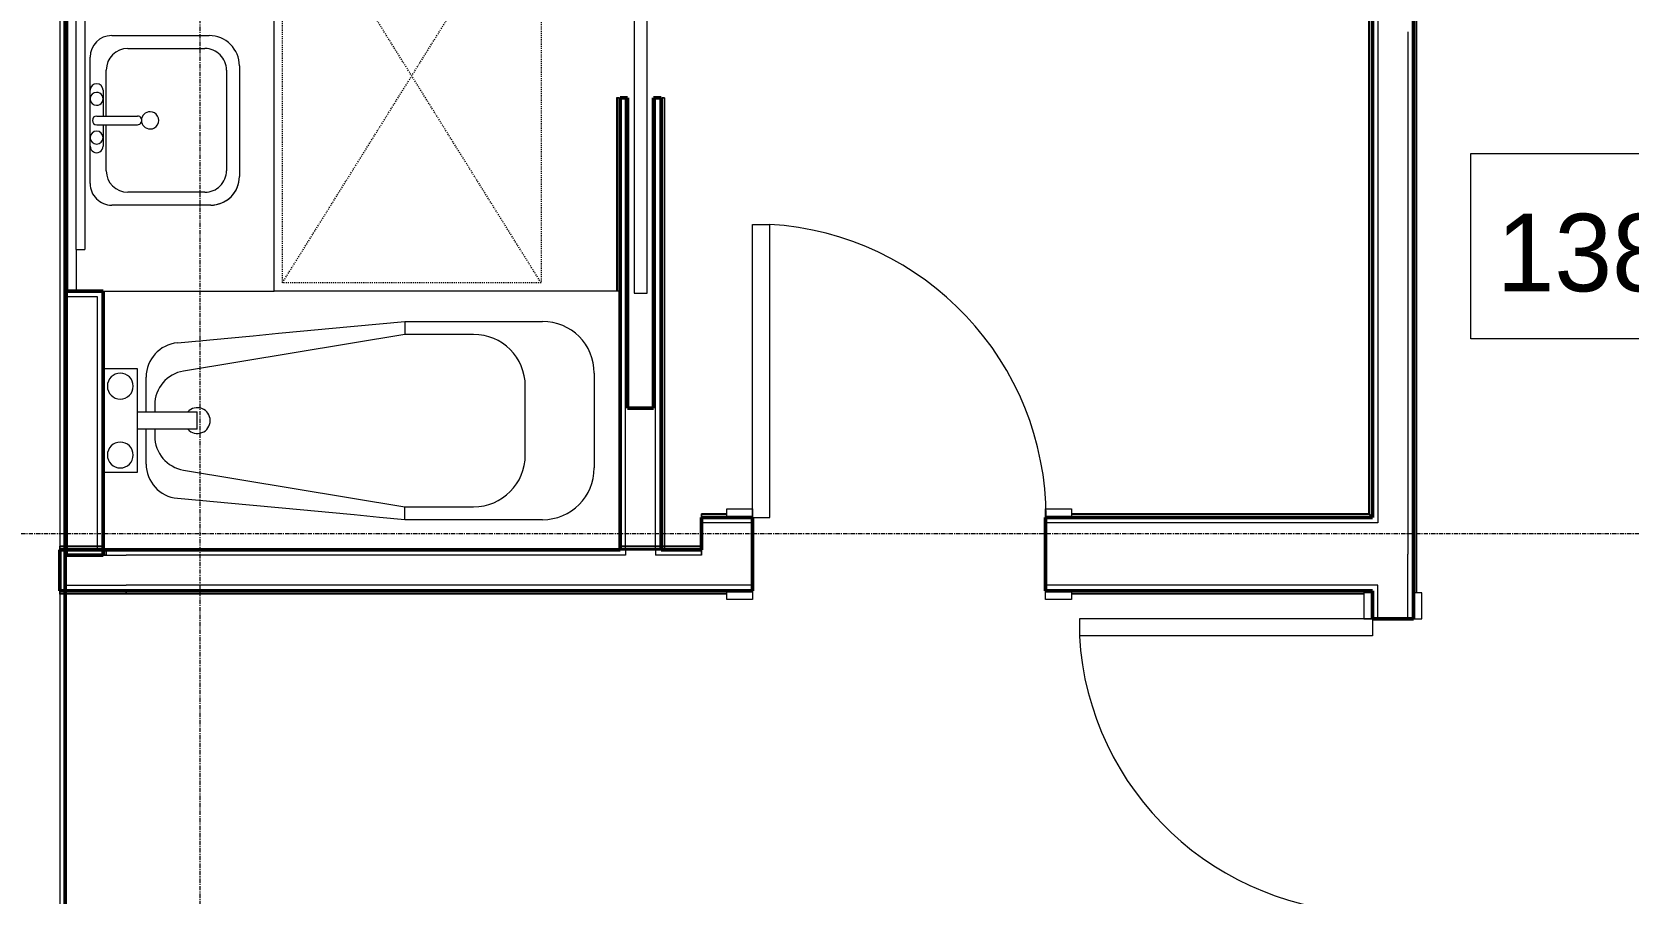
# Model space of a CAD drawing. Header units: inches. Extents: x -4218 to -1830, y 9756 to 12426.
# Drawn here: x -2519.8 to -2334.6, y 10125.5 to 10225.4 of the extents above; entities that cross this region are included whole.
import ezdxf

# ---------------------------------------------------------------- set-up
doc = ezdxf.new("R2010")
doc.units = ezdxf.units.IN
doc.header["$MEASUREMENT"] = 0
doc.linetypes.add('Dash', pattern=[0.25, 0.125, -0.125])
doc.linetypes.add('Grid Line 1_2_', pattern=[0.875, 0.5, -0.125, 0.125, -0.125])
for name, color, linetype, lineweight in [('0-1', 7, 'Continuous', 5), ('0-2', 252, 'Continuous', 9), ('A-AREA-IDEN', 2, 'Continuous', 9), ('A-DOOR-1', 7, 'Continuous', 9), ('A-DOOR-2', 50, 'Continuous', 20), ('A-DOOR-FRAM-1', 50, 'Continuous', 20), ('A-GENM-HDLN-1', 7, 'Dash', 9), ('A-WALL-1', 250, 'Continuous', 50), ('A-WALL-2', 10, 'Continuous', 13), ('A-WALL-3', 253, 'Continuous', 9), ('A-WALL-4', 254, 'Continuous', 9), ('A-WALL-5', 252, 'Continuous', 9), ('A-WALL-6', 7, 'Continuous', 9), ('A-WALL-8', 113, 'Continuous', 9), ('I-WALL-1', 250, 'Continuous', 50), ('I-WALL-2', 254, 'Continuous', 9), ('I-WALL-3', 253, 'Continuous', 9), ('I-WALL-4', 252, 'Continuous', 9), ('I-WALL-5', 7, 'Continuous', 9), ('P-SANR-FIXT-1', 7, 'Continuous', 9), ('P-SANR-FIXT-2', 252, 'Continuous', 9), ('P-SANR-FIXT-3', 253, 'Continuous', 9), ('Q-CASE-2', 252, 'Continuous', 9), ('Q-CASE-3', 7, 'Continuous', 9), ('S-GRID-1', 1, 'Grid Line 1_2_', 9)]:
    doc.layers.add(name, color=color, linetype=linetype, lineweight=lineweight)
doc.styles.add('Century Gothic', font='ufonts.com_century-gothic.ttf', dxfattribs={"height": 9})

# ---------------------------------------------------------------- blocks, each defined once
blk = doc.blocks.new('Basic Wall _ INT - W4BØF - _5_8 GYP - 2X4 WOOD_BATT_ - 5_8 GYP_ - ___-2682715-BACKGROUND - 1ST FLOOR')
at = {"layer": 'A-WALL-3'}
for p, q in [((-2446.8, 10262.81), (-2446.82, 10262.82)), ((-2446.62, 10262.74), (-2446.68, 10262.76)), ((-2446.47, 10262.67), (-2446.62, 10262.73)), ((-2446.41, 10262.65), (-2446.47, 10262.67)), ((-2446.72, 10165.32), (-2446.76, 10165.32)), ((-2446.71, 10165.32), (-2446.72, 10165.32)), ((-2446.7, 10165.32), (-2446.71, 10165.32)), ((-2446.41, 10165.32), (-2446.7, 10165.32)), ((-2446.7, 10165.32), (-2446.7, 10165.32)), ((-2446.47, 10165.74), (-2446.47, 10165.62)), ((-2446.47, 10165.62), (-2446.47, 10165.53)), ((-2446.47, 10165.52), (-2446.47, 10165.47))]:
    blk.add_line(p, q, dxfattribs=at)
at = {"layer": 'A-WALL-4'}
for p, q in [((-2446.82, 10165.32), (-2446.8, 10165.32)), ((-2446.68, 10165.32), (-2446.62, 10165.32)), ((-2446.62, 10165.32), (-2446.47, 10165.32)), ((-2446.47, 10165.32), (-2446.41, 10165.32))]:
    blk.add_line(p, q, dxfattribs=at)
at = {"layer": 'A-WALL-5'}
for p, q in [((-2446.82, 10251.77), (-2446.82, 10262.82)), ((-2446.47, 10262.67), (-2446.47, 10251.77)), ((-2446.82, 10251.77), (-2446.8, 10251.77)), ((-2446.68, 10251.77), (-2446.62, 10251.77)), ((-2446.62, 10251.77), (-2446.47, 10251.77)), ((-2446.47, 10251.77), (-2446.41, 10251.77)), ((-2446.8, 10217.77), (-2446.82, 10217.77)), ((-2446.82, 10165.32), (-2446.82, 10217.77)), ((-2446.62, 10217.77), (-2446.68, 10217.77)), ((-2446.47, 10217.77), (-2446.62, 10217.77)), ((-2446.41, 10217.77), (-2446.47, 10217.77)), ((-2446.47, 10217.77), (-2446.47, 10165.74)), ((-2446.78, 10165.32), (-2446.82, 10165.32)), ((-2446.76, 10165.32), (-2446.78, 10165.32)), ((-2446.41, 10165.74), (-2446.41, 10165.62)), ((-2446.41, 10165.62), (-2446.41, 10165.53)), ((-2446.41, 10165.52), (-2446.41, 10165.47))]:
    blk.add_line(p, q, dxfattribs=at)
at = {"layer": 'A-WALL-6'}
for p, q in [((-2446.7, 10251.77), (-2446.7, 10262.77)), ((-2446.41, 10262.65), (-2446.41, 10251.77)), ((-2446.78, 10251.77), (-2446.82, 10251.77)), ((-2446.7, 10251.77), (-2446.78, 10251.77)), ((-2446.41, 10251.77), (-2446.7, 10251.77)), ((-2446.82, 10217.77), (-2446.78, 10217.77)), ((-2446.78, 10217.77), (-2446.7, 10217.77)), ((-2446.7, 10165.32), (-2446.7, 10217.77)), ((-2446.7, 10217.77), (-2446.41, 10217.77)), ((-2446.41, 10217.77), (-2446.41, 10165.74))]:
    blk.add_line(p, q, dxfattribs=at)
at = {"layer": 'A-WALL-6', "flags": 128}
for points in [[(-2446.78, 10262.8), (-2446.76, 10262.79), (-2446.74, 10262.79), (-2446.72, 10262.78), (-2446.71, 10262.77), (-2446.7, 10262.77), (-2446.7, 10262.77)], [(-2446.7, 10262.77), (-2446.68, 10262.76), (-2446.62, 10262.74), (-2446.53, 10262.7), (-2446.41, 10262.65)]]:
    blk.add_lwpolyline(points, dxfattribs=at)
blk = doc.blocks.new('Basic Wall _ INT - W4BØF - _5_8 GYP - 2X4 WOOD_BATT_ - 5_8 GYP_ - ___-2682714-BACKGROUND - 1ST FLOOR')
at = {"layer": 'A-WALL-3'}
for p, q in [((-2451.92, 10264.93), (-2451.99, 10264.96)), ((-2451.78, 10264.87), (-2451.92, 10264.93)), ((-2451.71, 10264.85), (-2451.78, 10264.87)), ((-2451.57, 10264.79), (-2451.6, 10264.8))]:
    blk.add_line(p, q, dxfattribs=at)
at = {"layer": 'A-WALL-5'}
for p, q in [((-2451.92, 10264.93), (-2451.92, 10251.77)), ((-2451.57, 10251.77), (-2451.57, 10264.79)), ((-2451.99, 10251.77), (-2451.92, 10251.77)), ((-2451.92, 10251.77), (-2451.78, 10251.77)), ((-2451.78, 10251.77), (-2451.71, 10251.77)), ((-2451.6, 10251.77), (-2451.57, 10251.77)), ((-2451.92, 10217.77), (-2451.99, 10217.77)), ((-2451.78, 10217.77), (-2451.92, 10217.77)), ((-2451.92, 10217.77), (-2451.92, 10195.32)), ((-2451.71, 10217.77), (-2451.78, 10217.77)), ((-2451.57, 10217.77), (-2451.6, 10217.77)), ((-2451.57, 10195.32), (-2451.57, 10217.77))]:
    blk.add_line(p, q, dxfattribs=at)
at = {"layer": 'A-WALL-6'}
for p, q in [((-2451.99, 10264.96), (-2451.99, 10251.77)), ((-2451.7, 10264.84), (-2451.7, 10251.77)), ((-2451.7, 10251.77), (-2451.99, 10251.77)), ((-2451.62, 10251.77), (-2451.7, 10251.77)), ((-2451.57, 10251.77), (-2451.62, 10251.77)), ((-2451.99, 10217.77), (-2451.7, 10217.77)), ((-2451.99, 10217.77), (-2451.99, 10195.32)), ((-2451.7, 10217.77), (-2451.7, 10195.32)), ((-2451.7, 10217.77), (-2451.62, 10217.77)), ((-2451.62, 10217.77), (-2451.57, 10217.77))]:
    blk.add_line(p, q, dxfattribs=at)
at = {"layer": 'A-WALL-6', "flags": 128}
for points in [[(-2451.99, 10264.96), (-2451.87, 10264.91), (-2451.78, 10264.87), (-2451.72, 10264.85), (-2451.7, 10264.84)], [(-2451.7, 10264.84), (-2451.7, 10264.84), (-2451.69, 10264.83), (-2451.67, 10264.83), (-2451.66, 10264.82), (-2451.64, 10264.81), (-2451.62, 10264.81)]]:
    blk.add_lwpolyline(points, dxfattribs=at)
blk = doc.blocks.new('Bath Tub - Maestro - 60_x30_-V10-BACKGROUND - 1ST FLOOR')
at = {"layer": 'P-SANR-FIXT-1'}
for p, q in [((60, 30), (19.88, 30)), ((35, 26.5), (51, 26.5)), ((35, 26.5), (35, 25)), ((35, 25), (9.35, 20.74)), ((43, 25), (35, 25)), ((4, 21), (0, 21)), ((4, 16), (4, 21)), ((57, 20.5), (57, 9.5)), ((5, 16), (5, 20.04)), ((49, 11), (49, 19)), ((6, 16.8), (6, 16)), ((4, 14), (4, 16)), ((4, 16), (10.94, 16)), ((10.94, 14), (10.94, 16)), ((4, 9), (4, 14)), ((10.94, 14), (4, 14)), ((5, 9.96), (5, 14)), ((6, 14), (6, 13.2)), ((0, 9), (4, 9)), ((9.35, 9.26), (35, 5)), ((35, 3.5), (35, 5)), ((35, 5), (43, 5)), ((51, 3.5), (35, 3.5))]:
    blk.add_line(p, q, dxfattribs=at)
at = {"layer": 'P-SANR-FIXT-1', "flags": 128}
for points in [[(8.63, 24.03), (11.56, 24.3), (14.49, 24.58), (17.42, 24.85), (20.35, 25.13), (23.28, 25.4), (26.21, 25.68), (29.14, 25.95), (32.07, 26.23), (35, 26.5)], [(35, 3.5), (32.07, 3.77), (29.14, 4.05), (26.21, 4.32), (23.28, 4.6), (20.35, 4.87), (17.42, 5.15), (14.49, 5.42), (11.56, 5.7), (8.63, 5.97)]]:
    blk.add_lwpolyline(points, dxfattribs=at)
at = {"layer": 'P-SANR-FIXT-1'}
for centre, radius, start, end in [((51, 20.5), 6, 360, 90), ((43, 19), 6, 360, 90), ((9, 20.04), 4, 95.3558, 180), ((2, 19), 1.5, 360, 180), ((10, 16.8), 4, 99.4223, 180), ((2, 19), 1.5, 180, 360), ((10.94, 15), 1.5, 360, 137.9289), ((10.94, 15), 1.5, 222.0711, 360), ((10, 13.2), 4, 180, 260.5777), ((2, 11), 1.5, 360, 180), ((2, 11), 1.5, 180, 360), ((9, 9.96), 4, 180, 264.6442), ((43, 11), 6, 270, 0), ((51, 9.5), 6, 270, 360)]:
    blk.add_arc(centre, radius, start, end, dxfattribs=at)
at = {"layer": 'P-SANR-FIXT-2'}
for p, q in [((0, 30), (0, 21)), ((60, 0), (60, 30)), ((0, 21), (0, 9)), ((0, 9), (0, 0)), ((0, 0), (60, 0))]:
    blk.add_line(p, q, dxfattribs=at)
at = {"layer": 'P-SANR-FIXT-3'}
blk.add_line((0, 21), (0, 9), dxfattribs=at)
blk = doc.blocks.new('Bath Vanity - Bath Vanity 72_-V12-BACKGROUND - 1ST FLOOR')
at = {"layer": 'Q-CASE-2'}
blk.add_line((36.74, 0), (36.74, 4.12), dxfattribs=at)
at = {"layer": 'Q-CASE-3'}
for p, q in [((36.74, 24), (-35.26, 24)), ((-35.26, 24), (-35.26, 0)), ((36.74, 4.12), (36.74, 24)), ((-35.26, 0), (36.74, 0))]:
    blk.add_line(p, q, dxfattribs=at)
blk = doc.blocks.new('POCKET - FLUSH - 2-10 x 6-8-2882529-BACKGROUND - 1ST FLOOR')
at = {"layer": 'A-DOOR-2'}
for p, q in [((-39.67, 0.75), (-39.67, -0.75)), ((-5.67, 0.75), (-39.67, 0.75)), ((-5.67, -0.75), (-5.67, 0.75)), ((-39.67, -0.75), (-5.67, -0.75))]:
    blk.add_line(p, q, dxfattribs=at)
blk = doc.blocks.new('ADA Clearances - 30_x48_-1721104-BACKGROUND - 1ST FLOOR')
at = {"layer": 'A-GENM-HDLN-1'}
for p, q in [((15, 24), (-15, -24)), ((-15, 24), (15, -24)), ((-15, -24), (-15, 24)), ((-15, 24), (15, 24)), ((15, 24), (15, -24)), ((15, -24), (-15, -24))]:
    blk.add_line(p, q, dxfattribs=at)
blk = doc.blocks.new('M_Sink Vanity-Square - 500 x 440mm-V3-BACKGROUND - 1ST FLOOR')
at = {"layer": 'P-SANR-FIXT-1'}
for p, q in [((-5.72, 10.23), (7.14, 10.23)), ((-5.72, 10.23), (7.14, 10.23)), ((-5.22, 8.73), (6.46, 8.73)), ((-9.22, -4.59), (-9.22, 6.73)), ((-9.22, -4.59), (-9.22, 6.73)), ((-7.72, -2.72), (-7.72, 6.23)), ((8.96, 6.23), (8.96, -2.72)), ((10.46, 6.91), (10.46, -4.59)), ((10.46, 6.91), (10.46, -4.59)), ((0.12, -6.33), (0.12, -1.59)), ((1.12, -6.33), (1.12, -1.59)), ((0.12, -5.22), (-5.22, -5.22)), ((6.46, -5.22), (1.12, -5.22)), ((7.96, -7.09), (-6.72, -7.09)), ((7.96, -7.09), (-6.72, -7.09)), ((-2.88, -5.59), (0.12, -5.59)), ((3.62, -7.09), (-2.88, -7.09)), ((1.12, -5.59), (3.62, -5.59))]:
    blk.add_line(p, q, dxfattribs=at)
for centre, radius, start, end in [((-5.72, 6.73), 3.5, 90, 180), ((-5.72, 6.73), 3.5, 90, 180), ((7.14, 6.91), 3.32, 0, 90), ((7.14, 6.91), 3.32, 360, 90), ((-5.22, 6.23), 2.5, 90, 180), ((6.46, 6.23), 2.5, 360, 90), ((0.62, -0.13), 1, 360, 180), ((0.62, -0.13), 1, 180, 0), ((0.62, -1.59), 0.5, 360, 180), ((-5.22, -2.72), 2.5, 180, 270), ((6.46, -2.72), 2.5, 270, 360), ((-6.72, -4.59), 2.5, 180, 270), ((-6.72, -4.59), 2.5, 180, 270), ((7.96, -4.59), 2.5, 270, 0), ((7.96, -4.59), 2.5, 270, 0), ((-2.88, -6.34), 0.75, 90, 270), ((-1.88, -6.34), 0.75, 360, 180), ((-1.88, -6.34), 0.75, 180, 0), ((0.62, -6.33), 0.5, 180, 0), ((2.62, -6.34), 0.75, 0, 180), ((2.62, -6.34), 0.75, 180, 0), ((3.62, -6.34), 0.75, 270, 90)]:
    blk.add_arc(centre, radius, start, end, dxfattribs=at)
blk = doc.blocks.new('Basic Wall _ INT - W4BØF - _5_8 GYP - 2X4 WOOD_BATT_ - 5_8 GYP_ - ___-2682721-BACKGROUND - 1ST FLOOR')
at = {"layer": 'A-WALL-3'}
for p, q in [((-2359.5, 10231.53), (-2359.52, 10231.52)), ((-2359.32, 10231.6), (-2359.38, 10231.58)), ((-2359.17, 10231.66), (-2359.32, 10231.6)), ((-2359.11, 10231.69), (-2359.17, 10231.66))]:
    blk.add_line(p, q, dxfattribs=at)
at = {"layer": 'A-WALL-5'}
for p, q in [((-2359.52, 10231.52), (-2359.52, 10164.82)), ((-2359.17, 10164.82), (-2359.17, 10231.66))]:
    blk.add_line(p, q, dxfattribs=at)
at = {"layer": 'A-WALL-6'}
for p, q in [((-2359.4, 10164.82), (-2359.4, 10231.57)), ((-2359.11, 10164.82), (-2359.11, 10231.69))]:
    blk.add_line(p, q, dxfattribs=at)
at = {"layer": 'A-WALL-6', "flags": 128}
for points in [[(-2359.48, 10231.54), (-2359.46, 10231.54), (-2359.44, 10231.55), (-2359.42, 10231.56), (-2359.41, 10231.56), (-2359.4, 10231.57), (-2359.4, 10231.57)], [(-2359.4, 10231.57), (-2359.38, 10231.58), (-2359.32, 10231.6), (-2359.23, 10231.64), (-2359.11, 10231.69)]]:
    blk.add_lwpolyline(points, dxfattribs=at)
blk = doc.blocks.new('Basic Wall _ INT - W4BØF - _5_8 GYP - 2X4 WOOD_BATT_ - 5_8 GYP_ - ___-2682720-BACKGROUND - 1ST FLOOR')
at = {"layer": 'A-WALL-3'}
for p, q in [((-2364.62, 10229.4), (-2364.69, 10229.38)), ((-2364.48, 10229.46), (-2364.62, 10229.4)), ((-2364.41, 10229.49), (-2364.48, 10229.47)), ((-2364.27, 10229.55), (-2364.3, 10229.54)), ((-2364.69, 10169.49), (-2364.62, 10169.42)), ((-2364.62, 10169.42), (-2364.48, 10169.28)), ((-2364.48, 10169.27), (-2364.41, 10169.21)), ((-2364.3, 10169.1), (-2364.27, 10169.07))]:
    blk.add_line(p, q, dxfattribs=at)
at = {"layer": 'A-WALL-5'}
for p, q in [((-2364.62, 10169.42), (-2364.62, 10229.4)), ((-2364.27, 10229.55), (-2364.27, 10169.07))]:
    blk.add_line(p, q, dxfattribs=at)
at = {"layer": 'A-WALL-6'}
for p, q in [((-2364.69, 10169.49), (-2364.69, 10229.38)), ((-2364.4, 10229.5), (-2364.4, 10169.2))]:
    blk.add_line(p, q, dxfattribs=at)
at = {"layer": 'A-WALL-6', "flags": 128}
for points in [[(-2364.69, 10229.38), (-2364.57, 10229.43), (-2364.48, 10229.47), (-2364.42, 10229.49), (-2364.4, 10229.5)], [(-2364.4, 10229.5), (-2364.4, 10229.5), (-2364.39, 10229.5), (-2364.37, 10229.51), (-2364.36, 10229.52), (-2364.34, 10229.52), (-2364.32, 10229.53)], [(-2364.4, 10169.2), (-2364.42, 10169.22), (-2364.48, 10169.27), (-2364.57, 10169.37), (-2364.69, 10169.49)], [(-2364.32, 10169.11), (-2364.34, 10169.14), (-2364.36, 10169.16), (-2364.37, 10169.17), (-2364.39, 10169.19), (-2364.4, 10169.19), (-2364.4, 10169.2)]]:
    blk.add_lwpolyline(points, dxfattribs=at)
blk = doc.blocks.new('Basic Wall _ INT - W4BØF - _5_8 GYP - 2X4 WOOD_BATT_ - 5_8 GYP_ - ___-2695161-BACKGROUND - 1ST FLOOR')
at = {"layer": 'A-WALL-3'}
for p, q in [((-2450.95, 10165.67), (-2451.57, 10165.67)), ((-2451.57, 10165.32), (-2446.82, 10165.32)), ((-2447.45, 10165.67), (-2450.94, 10165.67)), ((-2446.82, 10165.67), (-2447.44, 10165.67)), ((-2446.62, 10165.67), (-2446.68, 10165.67)), ((-2446.53, 10165.67), (-2446.62, 10165.67)), ((-2446.41, 10165.67), (-2446.53, 10165.67)), ((-2442.12, 10165.67), (-2442.12, 10165.74)), ((-2442.12, 10165.53), (-2442.12, 10165.67)), ((-2442.12, 10165.46), (-2442.12, 10165.52)), ((-2442.12, 10165.32), (-2442.12, 10165.35))]:
    blk.add_line(p, q, dxfattribs=at)
at = {"layer": 'A-WALL-5'}
for p, q in [((-2450.95, 10165.74), (-2451.57, 10165.74)), ((-2450.95, 10165.45), (-2451.57, 10165.45)), ((-2447.46, 10165.74), (-2450.94, 10165.74)), ((-2447.45, 10165.45), (-2450.92, 10165.45)), ((-2446.82, 10165.45), (-2447.45, 10165.45)), ((-2446.82, 10165.74), (-2447.44, 10165.74)), ((-2446.82, 10165.32), (-2442.12, 10165.32)), ((-2446.62, 10165.74), (-2446.68, 10165.74)), ((-2446.53, 10165.74), (-2446.62, 10165.74)), ((-2446.41, 10165.74), (-2446.53, 10165.74)), ((-2442.12, 10165.67), (-2446.39, 10165.67)), ((-2442.12, 10165.74), (-2442.12, 10165.52)), ((-2442.12, 10165.52), (-2442.12, 10165.47)), ((-2442.12, 10165.47), (-2442.12, 10165.45)), ((-2442.12, 10165.45), (-2442.12, 10165.41)), ((-2442.12, 10165.41), (-2442.12, 10165.36)), ((-2442.12, 10165.36), (-2442.12, 10165.32))]:
    blk.add_line(p, q, dxfattribs=at)
at = {"layer": 'A-WALL-6'}
for p, q in [((-2442.12, 10165.45), (-2446.82, 10165.45)), ((-2442.12, 10165.74), (-2446.39, 10165.74))]:
    blk.add_line(p, q, dxfattribs=at)
blk = doc.blocks.new('Basic Wall _ INT - W4BØF - _5_8 GYP - 2X4 WOOD_BATT_ - 5_8 GYP_ - ___-2695160-BACKGROUND - 1ST FLOOR')
at = {"layer": 'A-WALL-3'}
for p, q in [((-2508.87, 10160.57), (-2508.87, 10160.55)), ((-2508.87, 10160.43), (-2508.87, 10160.37)), ((-2508.87, 10160.37), (-2508.87, 10160.22)), ((-2508.87, 10160.22), (-2508.87, 10160.16))]:
    blk.add_line(p, q, dxfattribs=at)
at = {"layer": 'A-WALL-5'}
for p, q in [((-2508.87, 10160.57), (-2442.12, 10160.57)), ((-2442.12, 10160.22), (-2508.87, 10160.22))]:
    blk.add_line(p, q, dxfattribs=at)
at = {"layer": 'A-WALL-6'}
for p, q in [((-2508.87, 10160.53), (-2508.87, 10160.57)), ((-2508.87, 10160.45), (-2508.87, 10160.53)), ((-2508.87, 10160.45), (-2442.12, 10160.45)), ((-2508.87, 10160.16), (-2508.87, 10160.45)), ((-2442.12, 10160.16), (-2508.87, 10160.16))]:
    blk.add_line(p, q, dxfattribs=at)
blk = doc.blocks.new('SWING - SINGLE - FLUSH - 2-10 x 6-8 - PRIVACY-3199419-BACKGROUND - 1ST FLOOR')
at = {"layer": 'A-DOOR-1'}
blk.add_arc((17, -4.25), 34.07, 180, 266.6343, dxfattribs=at)
at = {"layer": 'A-DOOR-2'}
for p, q in [((15, -4.25), (15, -38.26)), ((17, -4.25), (15, -4.25)), ((17, -4.25), (17, -38.26)), ((17, -38.26), (15, -38.26))]:
    blk.add_line(p, q, dxfattribs=at)
at = {"layer": 'A-DOOR-FRAM-1'}
for p, q in [((-20, 4.25), (-20, 5.25)), ((-20, 5.25), (-17, 5.25)), ((-17, 4.25), (-20, 4.25)), ((-17, 5.25), (-17, 4.25)), ((17, 4.25), (17, 5.25)), ((17, 5.25), (20, 5.25)), ((20, 4.25), (17, 4.25)), ((20, 5.25), (20, 4.25)), ((-20, -4.25), (-17, -4.25)), ((-20, -5.25), (-20, -4.25)), ((-17, -5.25), (-20, -5.25)), ((-17, -4.25), (-17, -5.25)), ((17, -4.25), (20, -4.25)), ((17, -5.25), (17, -4.25)), ((20, -5.25), (17, -5.25)), ((20, -4.25), (20, -5.25))]:
    blk.add_line(p, q, dxfattribs=at)
blk = doc.blocks.new('SWING - SINGLE - FLUSH - 2-10 x 6-8 - PRIVACY-3199407-BACKGROUND - 1ST FLOOR')
at = {"layer": 'A-DOOR-1'}
blk.add_arc((17, 2.37), 34.07, 93.3657, 180, dxfattribs=at)
at = {"layer": 'A-DOOR-2'}
for p, q in [((15, 2.37), (15, 36.38)), ((17, 36.38), (15, 36.38)), ((17, 2.37), (17, 36.38)), ((17, 2.37), (15, 2.37))]:
    blk.add_line(p, q, dxfattribs=at)
at = {"layer": 'A-DOOR-FRAM-1'}
for p, q in [((-17, 3.37), (-20, 3.37)), ((-20, 3.37), (-20, 2.37)), ((-20, 2.37), (-17, 2.37)), ((-17, 2.37), (-17, 3.37)), ((20, 3.37), (17, 3.37)), ((17, 3.37), (17, 2.37)), ((17, 2.37), (20, 2.37)), ((20, 2.37), (20, 3.37)), ((-17, -2.38), (-20, -2.38)), ((-20, -2.38), (-20, -3.38)), ((-20, -3.38), (-17, -3.38)), ((-17, -3.38), (-17, -2.38)), ((20, -2.38), (17, -2.38)), ((17, -2.38), (17, -3.38)), ((17, -3.38), (20, -3.38)), ((20, -3.38), (20, -2.38))]:
    blk.add_line(p, q, dxfattribs=at)
blk = doc.blocks.new('Basic Wall _ INT - W4BØF - _5_8 GYP - 2X4 WOOD_BATT_ - 5_8 GYP_ - ___-2695164-BACKGROUND - 1ST FLOOR')
at = {"layer": 'A-WALL-3'}
for p, q in [((-2359.52, 10160.32), (-2359.52, 10157.32)), ((-2359.52, 10123.32), (-2359.52, 10120.32)), ((-2359.52, 10017.71), (-2359.52, 10017.09)), ((-2359.48, 10017.09), (-2359.52, 10017.09)), ((-2359.4, 10017.09), (-2359.48, 10017.09)), ((-2359.11, 10017.09), (-2359.4, 10017.09)), ((-2359.17, 10017.09), (-2359.17, 10017.71))]:
    blk.add_line(p, q, dxfattribs=at)
at = {"layer": 'A-WALL-4'}
for p, q in [((-2359.52, 10017.09), (-2359.5, 10017.09)), ((-2359.38, 10017.09), (-2359.32, 10017.09)), ((-2359.32, 10017.09), (-2359.17, 10017.09)), ((-2359.17, 10017.09), (-2359.11, 10017.09))]:
    blk.add_line(p, q, dxfattribs=at)
at = {"layer": 'A-WALL-5'}
for p, q in [((-2359.52, 10164.82), (-2359.52, 10160.32)), ((-2359.17, 10160.32), (-2359.17, 10164.82)), ((-2359.52, 10120.32), (-2359.52, 10017.71)), ((-2359.17, 10017.71), (-2359.17, 10120.32)), ((-2359.4, 10017.09), (-2359.4, 10017.71)), ((-2359.11, 10017.09), (-2359.11, 10017.71))]:
    blk.add_line(p, q, dxfattribs=at)
at = {"layer": 'A-WALL-6'}
for p, q in [((-2359.4, 10160.32), (-2359.4, 10164.82)), ((-2359.11, 10160.32), (-2359.11, 10164.82)), ((-2359.4, 10017.71), (-2359.4, 10120.32)), ((-2359.11, 10017.71), (-2359.11, 10120.32))]:
    blk.add_line(p, q, dxfattribs=at)
blk = doc.blocks.new('Basic Wall _ INT - W4BØF - _5_8 GYP - 2X4 WOOD_BATT_ - 5_8 GYP_ - ___-2695165-BACKGROUND - 1ST FLOOR')
at = {"layer": 'A-WALL-3'}
for p, q in [((-2364.48, 10160.37), (-2364.52, 10160.33)), ((-2364.41, 10160.43), (-2364.48, 10160.37)), ((-2364.27, 10160.57), (-2364.3, 10160.55)), ((-2364.27, 10123.32), (-2364.27, 10120.32)), ((-2364.4, 10017.09), (-2364.69, 10017.09)), ((-2364.62, 10017.09), (-2364.62, 10017.71)), ((-2364.36, 10017.09), (-2364.4, 10017.09)), ((-2364.34, 10017.09), (-2364.36, 10017.09)), ((-2364.32, 10017.09), (-2364.34, 10017.09)), ((-2364.27, 10017.09), (-2364.32, 10017.09)), ((-2364.27, 10017.71), (-2364.27, 10017.09))]:
    blk.add_line(p, q, dxfattribs=at)
at = {"layer": 'A-WALL-4'}
for p, q in [((-2364.69, 10017.09), (-2364.62, 10017.09)), ((-2364.62, 10017.09), (-2364.48, 10017.09)), ((-2364.48, 10017.09), (-2364.41, 10017.09)), ((-2364.3, 10017.09), (-2364.27, 10017.09))]:
    blk.add_line(p, q, dxfattribs=at)
at = {"layer": 'A-WALL-5'}
for p, q in [((-2364.27, 10160.57), (-2364.27, 10160.32)), ((-2364.62, 10017.71), (-2364.62, 10120.32)), ((-2364.27, 10120.32), (-2364.27, 10017.71)), ((-2364.69, 10017.09), (-2364.69, 10017.71)), ((-2364.4, 10017.71), (-2364.4, 10017.09))]:
    blk.add_line(p, q, dxfattribs=at)
at = {"layer": 'A-WALL-6'}
for p, q in [((-2364.4, 10160.45), (-2364.4, 10160.32)), ((-2364.32, 10160.53), (-2364.27, 10160.57)), ((-2364.69, 10017.71), (-2364.69, 10120.32)), ((-2364.4, 10120.32), (-2364.4, 10017.71))]:
    blk.add_line(p, q, dxfattribs=at)
at = {"layer": 'A-WALL-6', "flags": 128}
for points in [[(-2364.52, 10160.33), (-2364.48, 10160.37), (-2364.42, 10160.43), (-2364.4, 10160.45)], [(-2364.4, 10160.45), (-2364.4, 10160.45), (-2364.39, 10160.46), (-2364.37, 10160.47), (-2364.36, 10160.49), (-2364.34, 10160.51), (-2364.32, 10160.53)]]:
    blk.add_lwpolyline(points, dxfattribs=at)
blk = doc.blocks.new('Basic Wall _ INT - W4BØF - _5_8 GYP - 2X4 WOOD_BATT_ - 5_8 GYP_ - ___-2682749-BACKGROUND - 1ST FLOOR')
at = {"layer": 'A-WALL-3'}
for p, q in [((-2516.57, 10165.45), (-2516.57, 10165.74)), ((-2515.7, 10165.67), (-2516.57, 10165.67)), ((-2516.57, 10165.36), (-2516.57, 10165.45)), ((-2516.57, 10165.32), (-2516.57, 10165.36)), ((-2516.57, 10165.32), (-2515.7, 10165.32)), ((-2512.2, 10165.67), (-2515.7, 10165.67)), ((-2512.2, 10165.32), (-2511.57, 10165.32)), ((-2511.57, 10165.67), (-2512.19, 10165.67))]:
    blk.add_line(p, q, dxfattribs=at)
at = {"layer": 'A-WALL-4'}
for p, q in [((-2516.57, 10165.74), (-2516.57, 10165.67)), ((-2516.57, 10165.67), (-2516.57, 10165.53)), ((-2516.57, 10165.52), (-2516.57, 10165.46)), ((-2516.57, 10165.35), (-2516.57, 10165.32)), ((-2515.7, 10165.32), (-2512.2, 10165.32))]:
    blk.add_line(p, q, dxfattribs=at)
at = {"layer": 'A-WALL-5'}
for p, q in [((-2515.7, 10165.74), (-2516.57, 10165.74)), ((-2515.7, 10165.45), (-2516.57, 10165.45)), ((-2512.2, 10165.74), (-2515.7, 10165.74)), ((-2512.2, 10165.45), (-2515.7, 10165.45)), ((-2511.57, 10165.45), (-2512.2, 10165.45)), ((-2511.57, 10165.74), (-2512.19, 10165.74))]:
    blk.add_line(p, q, dxfattribs=at)
blk = doc.blocks.new('Basic Wall _ INT - W4BØF - _5_8 GYP - 2X4 WOOD_BATT_ - 5_8 GYP_ - ___-2682748-BACKGROUND - 1ST FLOOR')
at = {"layer": 'A-WALL-3'}
for p, q in [((-2516.57, 10160.53), (-2516.57, 10160.57)), ((-2516.57, 10160.57), (-2515.95, 10160.57)), ((-2516.57, 10160.45), (-2516.57, 10160.53)), ((-2516.57, 10160.16), (-2516.57, 10160.45)), ((-2515.95, 10160.22), (-2516.57, 10160.22))]:
    blk.add_line(p, q, dxfattribs=at)
at = {"layer": 'A-WALL-4'}
for p, q in [((-2516.57, 10160.57), (-2516.57, 10160.55)), ((-2516.57, 10160.43), (-2516.57, 10160.37)), ((-2516.57, 10160.37), (-2516.57, 10160.22)), ((-2516.57, 10160.22), (-2516.57, 10160.16))]:
    blk.add_line(p, q, dxfattribs=at)
at = {"layer": 'A-WALL-5'}
for p, q in [((-2516.57, 10160.45), (-2515.95, 10160.45)), ((-2515.95, 10160.16), (-2516.57, 10160.16)), ((-2515.95, 10160.57), (-2508.87, 10160.57)), ((-2508.87, 10160.22), (-2515.95, 10160.22))]:
    blk.add_line(p, q, dxfattribs=at)
at = {"layer": 'A-WALL-6'}
for p, q in [((-2515.95, 10160.45), (-2508.87, 10160.45)), ((-2508.87, 10160.16), (-2515.95, 10160.16))]:
    blk.add_line(p, q, dxfattribs=at)
blk = doc.blocks.new('Basic Wall _ INT - W8BØF - _5_8 GYP - 2X8 WOOD_BATT_ - 5_8 GYP_ - ___-2699384-BACKGROUND - 1ST FLOOR')
at = {"layer": 'I-WALL-3'}
for p, q in [((-2439.2, 10160.57), (-2436.2, 10160.57)), ((-2402.2, 10160.57), (-2399.2, 10160.57)), ((-2364.52, 10160.33), (-2364.48, 10160.37)), ((-2364.48, 10160.37), (-2364.41, 10160.43)), ((-2364.3, 10160.55), (-2364.27, 10160.57))]:
    blk.add_line(p, q, dxfattribs=at)
at = {"layer": 'I-WALL-4'}
for p, q in [((-2442.12, 10160.57), (-2439.2, 10160.57)), ((-2439.2, 10160.22), (-2442.12, 10160.22)), ((-2399.2, 10160.57), (-2364.27, 10160.57)), ((-2365.27, 10160.22), (-2399.2, 10160.22))]:
    blk.add_line(p, q, dxfattribs=at)
at = {"layer": 'I-WALL-5'}
for p, q in [((-2442.12, 10160.45), (-2439.2, 10160.45)), ((-2439.2, 10160.16), (-2442.12, 10160.16)), ((-2399.2, 10160.45), (-2364.4, 10160.45)), ((-2365.27, 10160.16), (-2399.2, 10160.16)), ((-2364.27, 10160.57), (-2364.32, 10160.53))]:
    blk.add_line(p, q, dxfattribs=at)
at = {"layer": 'I-WALL-5', "flags": 128}
for points in [[(-2364.4, 10160.45), (-2364.42, 10160.43), (-2364.48, 10160.37), (-2364.52, 10160.33)], [(-2364.32, 10160.53), (-2364.34, 10160.51), (-2364.36, 10160.49), (-2364.37, 10160.47), (-2364.39, 10160.46), (-2364.4, 10160.45), (-2364.4, 10160.45)]]:
    blk.add_lwpolyline(points, dxfattribs=at)
blk = doc.blocks.new('Basic Wall _ INT - W8BØF - _5_8 GYP - 2X8 WOOD_BATT_ - 5_8 GYP_ - ___-2704776-BACKGROUND - 1ST FLOOR')
at = {"layer": 'I-WALL-3'}
for p, q in [((-2439.2, 10169.07), (-2436.2, 10169.07)), ((-2402.2, 10169.07), (-2399.2, 10169.07)), ((-2364.62, 10169.42), (-2364.69, 10169.49)), ((-2364.48, 10169.28), (-2364.62, 10169.42)), ((-2364.41, 10169.21), (-2364.48, 10169.27)), ((-2364.27, 10169.07), (-2364.3, 10169.1))]:
    blk.add_line(p, q, dxfattribs=at)
at = {"layer": 'I-WALL-4'}
for p, q in [((-2442.12, 10169.49), (-2442.12, 10169.42)), ((-2442.12, 10169.42), (-2442.12, 10169.28)), ((-2439.2, 10169.42), (-2442.12, 10169.42)), ((-2442.12, 10169.27), (-2442.12, 10169.21)), ((-2442.12, 10169.1), (-2442.12, 10169.07)), ((-2442.12, 10169.07), (-2439.2, 10169.07)), ((-2364.62, 10169.42), (-2399.2, 10169.42)), ((-2399.2, 10169.07), (-2364.27, 10169.07))]:
    blk.add_line(p, q, dxfattribs=at)
at = {"layer": 'I-WALL-5'}
for p, q in [((-2442.12, 10169.2), (-2442.12, 10169.49)), ((-2439.2, 10169.49), (-2442.12, 10169.49)), ((-2439.2, 10169.2), (-2442.12, 10169.2)), ((-2442.12, 10169.11), (-2442.12, 10169.2)), ((-2442.12, 10169.07), (-2442.12, 10169.11)), ((-2364.69, 10169.49), (-2399.2, 10169.49)), ((-2364.4, 10169.2), (-2399.2, 10169.2))]:
    blk.add_line(p, q, dxfattribs=at)
at = {"layer": 'I-WALL-5', "flags": 128}
for points in [[(-2364.69, 10169.49), (-2364.57, 10169.37), (-2364.48, 10169.27), (-2364.42, 10169.22), (-2364.4, 10169.2)], [(-2364.4, 10169.2), (-2364.4, 10169.19), (-2364.39, 10169.19), (-2364.37, 10169.17), (-2364.36, 10169.16), (-2364.34, 10169.14), (-2364.32, 10169.11)]]:
    blk.add_lwpolyline(points, dxfattribs=at)
blk = doc.blocks.new('BATHROOM MIRROR - BATHROOM MIRROR 30_-V120-BACKGROUND - 1ST FLOOR')
at = {"layer": 'Q-CASE-3'}
for p, q in [((-14.26, -23), (15.74, -23)), ((-14.26, -23), (-14.26, -24)), ((15.74, -24), (-14.26, -24)), ((15.74, -24), (15.74, -23))]:
    blk.add_line(p, q, dxfattribs=at)
blk = doc.blocks.new('Basic Wall _ INT - W4FØF - INT - _5_8 GYP - 2X4 WOOD_BATT__ - ___-3105833-BACKGROUND - 1ST FLOOR')
at = {"layer": 'A-WALL-3'}
for p, q in [((-2511.57, 10165.32), (-2511.57, 10164.7)), ((-2511.22, 10164.7), (-2511.22, 10165.32)), ((-2511.53, 10164.7), (-2511.57, 10164.7)), ((-2511.45, 10164.7), (-2511.53, 10164.7)), ((-2511.16, 10164.7), (-2511.45, 10164.7)), ((-2511.45, 10164.7), (-2511.45, 10164.7))]:
    blk.add_line(p, q, dxfattribs=at)
at = {"layer": 'A-WALL-4'}
for p, q in [((-2511.57, 10164.7), (-2511.55, 10164.7)), ((-2511.43, 10164.7), (-2511.37, 10164.7)), ((-2511.37, 10164.7), (-2511.22, 10164.7)), ((-2511.22, 10164.7), (-2511.16, 10164.7))]:
    blk.add_line(p, q, dxfattribs=at)
at = {"layer": 'A-WALL-5'}
for p, q in [((-2511.45, 10164.7), (-2511.45, 10165.32)), ((-2511.16, 10164.7), (-2511.16, 10165.32))]:
    blk.add_line(p, q, dxfattribs=at)
blk = doc.blocks.new('CTR - 1st Phase - Unit Layouts_rvt-1-BACKGROUND - 1ST FLOOR')
at = {"layer": 'A-WALL-1'}
for p, q in [((-2359.52, 10224.8), (-2359.52, 10230.63)), ((-2364.27, 10229.55), (-2364.27, 10169.07)), ((-2359.52, 10164.82), (-2359.52, 10224.8)), ((-2451.57, 10217.77), (-2451.57, 10165.32)), ((-2450.7, 10217.77), (-2451.57, 10217.77)), ((-2450.7, 10181.77), (-2450.7, 10217.77)), ((-2446.82, 10217.77), (-2447.7, 10217.77)), ((-2447.7, 10217.77), (-2447.7, 10181.77)), ((-2446.82, 10165.32), (-2446.82, 10217.77)), ((-2515.95, 10195.32), (-2515.95, 10164.7)), ((-2515.7, 10195.32), (-2515.95, 10195.32)), ((-2512.2, 10195.32), (-2515.7, 10195.32)), ((-2511.57, 10195.32), (-2512.2, 10195.32)), ((-2511.57, 10164.7), (-2511.57, 10195.32)), ((-2447.7, 10181.77), (-2450.7, 10181.77)), ((-2508.87, 10165.32), (-2516.57, 10165.32)), ((-2516.57, 10165.32), (-2516.57, 10164.7)), ((-2451.57, 10165.32), (-2508.87, 10165.32)), ((-2442.12, 10165.32), (-2446.82, 10165.32)), ((-2359.52, 10157.32), (-2359.52, 10164.82)), ((-2516.57, 10164.7), (-2516.57, 10161.2)), ((-2515.95, 10164.7), (-2515.7, 10164.7)), ((-2515.7, 10164.7), (-2512.2, 10164.7)), ((-2512.2, 10164.7), (-2511.57, 10164.7)), ((-2516.57, 10161.2), (-2516.57, 10160.57)), ((-2516.57, 10160.57), (-2508.87, 10160.57)), ((-2508.87, 10160.57), (-2442.12, 10160.57)), ((-2364.27, 10160.57), (-2364.27, 10157.32)), ((-2364.27, 10157.32), (-2359.52, 10157.32))]:
    blk.add_line(p, q, dxfattribs=at)
at = {"layer": 'A-WALL-2'}
for p, q in [((-2363.65, 10228.93), (-2363.65, 10168.45)), ((-2360.15, 10225.43), (-2360.15, 10164.82)), ((-2450.95, 10165.32), (-2450.95, 10217.77)), ((-2447.45, 10165.32), (-2447.45, 10217.77)), ((-2515.7, 10194.7), (-2515.7, 10195.32)), ((-2515.7, 10194.7), (-2515.7, 10195.32)), ((-2515.7, 10165.32), (-2515.7, 10194.7)), ((-2512.2, 10194.7), (-2515.7, 10194.7)), ((-2512.2, 10165.32), (-2512.2, 10194.7)), ((-2436.2, 10168.45), (-2442.12, 10168.45)), ((-2364.27, 10168.45), (-2402.2, 10168.45)), ((-2363.65, 10168.45), (-2364.27, 10168.45)), ((-2515.7, 10164.7), (-2515.7, 10165.32)), ((-2515.7, 10165.32), (-2512.2, 10165.32)), ((-2515.7, 10164.7), (-2515.7, 10165.32)), ((-2450.95, 10165.32), (-2450.95, 10164.7)), ((-2447.45, 10165.32), (-2447.45, 10164.7)), ((-2442.12, 10164.7), (-2442.12, 10165.32)), ((-2442.12, 10165.32), (-2442.12, 10164.7)), ((-2360.15, 10157.32), (-2360.15, 10164.82)), ((-2515.95, 10164.7), (-2508.87, 10164.7)), ((-2515.95, 10164.7), (-2515.95, 10161.2)), ((-2450.95, 10164.7), (-2508.87, 10164.7)), ((-2442.12, 10164.7), (-2447.45, 10164.7)), ((-2515.95, 10161.2), (-2508.87, 10161.2)), ((-2442.12, 10161.2), (-2508.87, 10161.2)), ((-2436.2, 10161.2), (-2442.12, 10161.2)), ((-2364.27, 10161.2), (-2402.2, 10161.2)), ((-2363.65, 10161.2), (-2364.27, 10161.2)), ((-2363.65, 10157.32), (-2363.65, 10161.2))]:
    blk.add_line(p, q, dxfattribs=at)
at = {"layer": 'A-WALL-3'}
for p, q in [((-2359.52, 10231.52), (-2359.52, 10224.8)), ((-2364.27, 10229.55), (-2364.27, 10169.07)), ((-2359.52, 10164.82), (-2359.52, 10224.8)), ((-2451.57, 10217.77), (-2451.57, 10195.32)), ((-2446.82, 10165.74), (-2446.82, 10217.77)), ((-2515.95, 10195.32), (-2515.95, 10165.74)), ((-2442.12, 10165.32), (-2446.39, 10165.32)), ((-2359.52, 10160.32), (-2359.52, 10164.82)), ((-2515.95, 10160.57), (-2508.87, 10160.57)), ((-2508.87, 10160.57), (-2442.12, 10160.57)), ((-2364.27, 10160.57), (-2364.27, 10160.32))]:
    blk.add_line(p, q, dxfattribs=at)
at = {"layer": 'A-WALL-4'}
for p, q in [((-2515.7, 10165.32), (-2516.57, 10165.32)), ((-2516.57, 10160.57), (-2516.57, 10165.32)), ((-2515.95, 10165.73), (-2515.95, 10165.62)), ((-2515.95, 10165.61), (-2515.95, 10165.52)), ((-2515.95, 10165.52), (-2515.95, 10165.47)), ((-2515.95, 10165.32), (-2515.95, 10164.7)), ((-2512.2, 10165.32), (-2515.7, 10165.32)), ((-2511.57, 10165.32), (-2512.2, 10165.32)), ((-2511.57, 10164.7), (-2511.57, 10165.32)), ((-2446.82, 10165.62), (-2446.82, 10165.74)), ((-2446.82, 10165.53), (-2446.82, 10165.62)), ((-2446.82, 10165.47), (-2446.82, 10165.52)), ((-2446.41, 10165.32), (-2446.68, 10165.32)), ((-2511.57, 10164.7), (-2515.95, 10164.7)), ((-2516.57, 10160.57), (-2515.95, 10160.57)), ((-2359.52, 10157.32), (-2359.52, 10160.32))]:
    blk.add_line(p, q, dxfattribs=at)
at = {"layer": 'A-WALL-5'}
for p, q in [((-2451.57, 10217.77), (-2450.7, 10217.77)), ((-2450.7, 10217.77), (-2450.7, 10181.77)), ((-2447.7, 10181.77), (-2447.7, 10217.77)), ((-2447.7, 10217.77), (-2446.82, 10217.77)), ((-2515.95, 10195.32), (-2515.7, 10195.32)), ((-2450.7, 10181.77), (-2447.7, 10181.77)), ((-2359.52, 10157.32), (-2364.27, 10157.32))]:
    blk.add_line(p, q, dxfattribs=at)
at = {"layer": 'A-WALL-8'}
for p, q in [((-2491.7, 10195.32), (-2491.7, 10267.32)), ((-2514.7, 10200.16), (-2514.7, 10195.32)), ((-2514.7, 10195.32), (-2511.57, 10195.32)), ((-2511.57, 10195.32), (-2491.7, 10195.32))]:
    blk.add_line(p, q, dxfattribs=at)
at = {"layer": 'I-WALL-1'}
for p, q in [((-2436.2, 10169.07), (-2442.12, 10169.07)), ((-2442.12, 10169.07), (-2442.12, 10165.32)), ((-2436.2, 10160.57), (-2436.2, 10169.07)), ((-2364.27, 10169.07), (-2402.2, 10169.07)), ((-2402.2, 10169.07), (-2402.2, 10160.57)), ((-2442.12, 10160.57), (-2436.2, 10160.57)), ((-2402.2, 10160.57), (-2364.27, 10160.57))]:
    blk.add_line(p, q, dxfattribs=at)
at = {"layer": 'I-WALL-2'}
for p, q in [((-2436.2, 10169.07), (-2439.2, 10169.07)), ((-2399.2, 10169.07), (-2402.2, 10169.07)), ((-2439.2, 10160.57), (-2436.2, 10160.57)), ((-2402.2, 10160.57), (-2399.2, 10160.57))]:
    blk.add_line(p, q, dxfattribs=at)
at = {"layer": 'I-WALL-3'}
for p, q in [((-2439.2, 10169.07), (-2442.12, 10169.07)), ((-2364.27, 10169.07), (-2399.2, 10169.07)), ((-2442.12, 10165.47), (-2442.12, 10165.74)), ((-2442.12, 10160.57), (-2439.2, 10160.57)), ((-2399.2, 10160.57), (-2364.27, 10160.57))]:
    blk.add_line(p, q, dxfattribs=at)
at = {"layer": 'I-WALL-4'}
for p, q in [((-2442.12, 10165.74), (-2442.12, 10169.07)), ((-2436.2, 10169.07), (-2436.2, 10160.57)), ((-2402.2, 10160.57), (-2402.2, 10169.07))]:
    blk.add_line(p, q, dxfattribs=at)
at = {"layer": '0-2'}
for name, p, rotation in [('Bath Vanity - Bath Vanity 72_-V12-BACKGROUND - 1ST FLOOR', (-2515.7, 10232.06), 269.9999999999903), ('ADA Clearances - 30_x48_-1721104-BACKGROUND - 1ST FLOOR', (-2475.75, 10220.32), 180), ('BATHROOM MIRROR - BATHROOM MIRROR 30_-V120-BACKGROUND - 1ST FLOOR', (-2490.7, 10215.9), 269.9999999999999), ('POCKET - FLUSH - 2-10 x 6-8-2882529-BACKGROUND - 1ST FLOOR', (-2449.2, 10234.77), 90.00000000000144), ('M_Sink Vanity-Square - 500 x 440mm-V3-BACKGROUND - 1ST FLOOR', (-2505.98, 10215.78), 270.0000000000132), ('SWING - SINGLE - FLUSH - 2-10 x 6-8 - PRIVACY-3199419-BACKGROUND - 1ST FLOOR', (-2419.2, 10164.82), 180), ('SWING - SINGLE - FLUSH - 2-10 x 6-8 - PRIVACY-3199407-BACKGROUND - 1ST FLOOR', (-2361.9, 10140.32), 89.99999999998919)]:
    blk.add_blockref(name, p, dxfattribs=dict(at, rotation=rotation))
for name, p in [('Basic Wall _ INT - W4BØF - _5_8 GYP - 2X4 WOOD_BATT_ - 5_8 GYP_ - ___-2682714-BACKGROUND - 1ST FLOOR', (0, 0)), ('Basic Wall _ INT - W4BØF - _5_8 GYP - 2X4 WOOD_BATT_ - 5_8 GYP_ - ___-2682715-BACKGROUND - 1ST FLOOR', (0, 0)), ('Basic Wall _ INT - W4BØF - _5_8 GYP - 2X4 WOOD_BATT_ - 5_8 GYP_ - ___-2682721-BACKGROUND - 1ST FLOOR', (0, 0)), ('Basic Wall _ INT - W4BØF - _5_8 GYP - 2X4 WOOD_BATT_ - 5_8 GYP_ - ___-2682720-BACKGROUND - 1ST FLOOR', (0, 0)), ('Bath Tub - Maestro - 60_x30_-V10-BACKGROUND - 1ST FLOOR', (-2511.57, 10165.32)), ('Basic Wall _ INT - W8BØF - _5_8 GYP - 2X8 WOOD_BATT_ - 5_8 GYP_ - ___-2704776-BACKGROUND - 1ST FLOOR', (0, 0)), ('Basic Wall _ INT - W4BØF - _5_8 GYP - 2X4 WOOD_BATT_ - 5_8 GYP_ - ___-2682749-BACKGROUND - 1ST FLOOR', (0, 0)), ('Basic Wall _ INT - W4FØF - INT - _5_8 GYP - 2X4 WOOD_BATT__ - ___-3105833-BACKGROUND - 1ST FLOOR', (0, 0)), ('Basic Wall _ INT - W4BØF - _5_8 GYP - 2X4 WOOD_BATT_ - 5_8 GYP_ - ___-2695161-BACKGROUND - 1ST FLOOR', (0, 0)), ('Basic Wall _ INT - W4BØF - _5_8 GYP - 2X4 WOOD_BATT_ - 5_8 GYP_ - ___-2695164-BACKGROUND - 1ST FLOOR', (0, 0)), ('Basic Wall _ INT - W4BØF - _5_8 GYP - 2X4 WOOD_BATT_ - 5_8 GYP_ - ___-2682748-BACKGROUND - 1ST FLOOR', (0, 0)), ('Basic Wall _ INT - W4BØF - _5_8 GYP - 2X4 WOOD_BATT_ - 5_8 GYP_ - ___-2695160-BACKGROUND - 1ST FLOOR', (0, 0)), ('Basic Wall _ INT - W8BØF - _5_8 GYP - 2X8 WOOD_BATT_ - 5_8 GYP_ - ___-2699384-BACKGROUND - 1ST FLOOR', (0, 0)), ('Basic Wall _ INT - W4BØF - _5_8 GYP - 2X4 WOOD_BATT_ - 5_8 GYP_ - ___-2695165-BACKGROUND - 1ST FLOOR', (0, 0))]:
    blk.add_blockref(name, p, dxfattribs=at)
blk = doc.blocks.new('CTR - 1st Phase - Common Walls_rvt-1-BACKGROUND - 1ST FLOOR')
at = {"layer": 'A-WALL-1'}
blk.add_line((-2515.95, 10017.09), (-2515.95, 10261.59), dxfattribs=at)
at = {"layer": 'A-WALL-2'}
blk.add_line((-2516.57, 10261.59), (-2516.57, 10017.09), dxfattribs=at)
at = {"layer": 'A-WALL-3'}
for p, q in [((-2515.95, 10165.74), (-2515.95, 10195.32)), ((-2515.95, 10160.57), (-2515.95, 10161.2)), ((-2515.95, 10160.37), (-2515.95, 10160.42)), ((-2515.95, 10160.28), (-2515.95, 10160.36)), ((-2515.95, 10160.16), (-2515.95, 10160.27))]:
    blk.add_line(p, q, dxfattribs=at)
at = {"layer": 'A-WALL-4'}
for p, q in [((-2515.95, 10165.62), (-2515.95, 10165.73)), ((-2515.95, 10165.52), (-2515.95, 10165.61)), ((-2515.95, 10165.47), (-2515.95, 10165.52)), ((-2515.95, 10161.2), (-2515.95, 10165.32))]:
    blk.add_line(p, q, dxfattribs=at)
at = {"layer": 'A-WALL-5'}
for p, q in [((-2515.95, 10195.32), (-2515.95, 10261.59)), ((-2515.95, 10017.71), (-2515.95, 10160.16))]:
    blk.add_line(p, q, dxfattribs=at)

msp = doc.modelspace()

# ---------------------------------------------------------------- linework, layer by layer
at = {"layer": 'A-AREA-IDEN', "flags": 128}
msp.add_lwpolyline([(-2352.85, 10211.32), (-2261.36, 10211.32), (-2261.36, 10189.82), (-2352.85, 10189.82)], close=True, dxfattribs=at)
at = {"layer": 'S-GRID-1'}
for p, q in [((-2500.32, 9836.18), (-2500.32, 12376.81)), ((-1830.2, 10167.19), (-4168.71, 10167.19))]:
    msp.add_line(p, q, dxfattribs=at)

# ---------------------------------------------------------------- block references
at = {"layer": '0-1'}
for name in ['CTR - 1st Phase - Unit Layouts_rvt-1-BACKGROUND - 1ST FLOOR', 'CTR - 1st Phase - Common Walls_rvt-1-BACKGROUND - 1ST FLOOR']:
    msp.add_blockref(name, (0, 0), dxfattribs=at)

# ---------------------------------------------------------------- texts
at = {"layer": 'A-AREA-IDEN', "insert": (-2349.85, 10204.32), "char_height": 9, "width": 103.323, "attachment_point": 1, "style": 'Century Gothic'}
msp.add_mtext('138 - (1105 SF)', dxfattribs=at)

doc.saveas('drawing.dxf')
